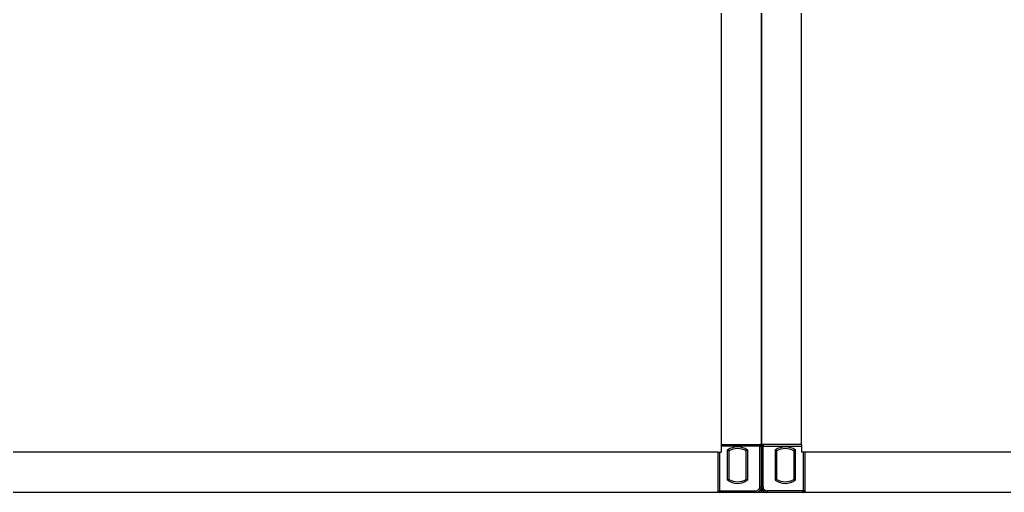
# Model space of a CAD drawing. Header units: millimetres. Extents: x 2448621 to 2484291, y -423869 to -398639.
# Drawn here: x 2481986.2 to 2482096.2, y -401855.4 to -401802.5 of the extents above; entities that cross this region are included whole.
import ezdxf

# ---------------------------------------------------------------- set-up
doc = ezdxf.new("R2010")
doc.units = ezdxf.units.MM
doc.header["$LTSCALE"] = 30

# ---------------------------------------------------------------- blocks, each defined once
blk = doc.blocks.new('KEY PLAN_NEW')
at = {"color": 253}
for p, q in [((-986.862, -1495.504), (-986.862, -1788.384)), ((-980.862, -1788.384), (-980.862, -1495.504)), ((-986.862, -1788.384), (-986.862, -1788.944)), ((-980.862, -1788.384), (-980.862, -1788.944)), ((-987.102, -1788.944), (-1040.622, -1788.944)), ((-987.102, -1788.944), (-986.862, -1788.944)), ((-980.622, -1788.944), (-980.862, -1788.944)), ((-927.102, -1788.944), (-980.622, -1788.944))]:
    blk.add_line(p, q, dxfattribs=at)
at = {"color": 253, "linetype": 'Continuous'}
for p, q in [((-986.862, -1788.384), (-983.862, -1788.384)), ((-983.982, -1788.504), (-986.862, -1788.504)), ((-983.982, -1788.384), (-983.982, -1788.504)), ((-983.982, -1788.504), (-983.862, -1788.504)), ((-983.982, -1791.534), (-983.982, -1788.504)), ((-980.862, -1788.384), (-983.862, -1788.384)), ((-983.742, -1788.504), (-983.862, -1788.504)), ((-983.742, -1788.384), (-983.742, -1788.504)), ((-983.742, -1788.504), (-980.862, -1788.504)), ((-983.742, -1791.534), (-983.742, -1788.504)), ((-987.102, -1788.944), (-987.102, -1791.944)), ((-986.982, -1788.944), (-986.982, -1791.824)), ((-986.397, -1791.045), (-986.397, -1788.782)), ((-986.277, -1788.849), (-986.277, -1790.979)), ((-985.007, -1790.979), (-985.007, -1788.849)), ((-984.887, -1788.782), (-984.887, -1791.045)), ((-982.837, -1788.782), (-982.837, -1791.045)), ((-982.717, -1790.979), (-982.717, -1788.849)), ((-981.447, -1788.849), (-981.447, -1790.979)), ((-981.327, -1791.045), (-981.327, -1788.782)), ((-980.742, -1788.944), (-980.742, -1791.824)), ((-980.622, -1788.944), (-980.622, -1791.944)), ((-983.982, -1791.534), (-983.862, -1791.534)), ((-983.742, -1791.534), (-983.862, -1791.534)), ((-987.102, -1791.824), (-986.982, -1791.824)), ((-986.982, -1791.944), (-986.982, -1791.824)), ((-986.982, -1791.824), (-984.272, -1791.824)), ((-984.272, -1791.824), (-984.272, -1791.944)), ((-983.982, -1791.824), (-983.982, -1791.823)), ((-983.982, -1791.824), (-983.982, -1791.824)), ((-983.742, -1791.824), (-983.742, -1791.823)), ((-983.742, -1791.824), (-983.742, -1791.824)), ((-983.452, -1791.824), (-983.452, -1791.944)), ((-980.742, -1791.824), (-983.452, -1791.824)), ((-980.742, -1791.944), (-980.742, -1791.824)), ((-980.622, -1791.824), (-980.742, -1791.824))]:
    blk.add_line(p, q, dxfattribs=at)
at = {"color": 253}
for points in [[(-1043.862, -1491.944), (-983.862, -1491.944), (-983.862, -1791.944), (-1043.862, -1791.944)], [(-983.862, -1491.944), (-923.862, -1491.944), (-923.862, -1791.944), (-983.862, -1791.944)]]:
    blk.add_lwpolyline(points, close=True, dxfattribs=at)
at = {"color": 253, "linetype": 'Continuous'}
for centre, radius, start, end in [((-985.642, -1789.914), 1.36, 56.27916, 123.72084), ((-985.642, -1789.914), 1.24, 59.1964, 120.8036), ((-983.982, -1788.504), 0.12, 0, 90), ((-983.742, -1788.504), 0.12, 90, 180), ((-982.082, -1789.914), 1.36, 56.27916, 123.72084), ((-982.082, -1789.914), 1.24, 59.1964, 120.8036), ((-985.642, -1789.914), 1.24, 239.1964, 300.8036), ((-982.082, -1789.914), 1.24, 239.1964, 300.8036), ((-985.642, -1789.914), 1.36, 236.27916, 303.72084), ((-984.272, -1791.534), 0.41, 270, 0), ((-984.272, -1791.534), 0.29, 270, 0), ((-983.452, -1791.534), 0.41, 180, 270), ((-983.452, -1791.534), 0.29, 180, 270), ((-982.082, -1789.914), 1.36, 236.27916, 303.72084), ((-986.982, -1791.824), 0.12, 180, 270), ((-980.742, -1791.824), 0.12, 270, 0)]:
    blk.add_arc(centre, radius, start, end, dxfattribs=at)
for points, knots in [([(-986.277, -1788.849), (-986.277, -1788.848, 46), (-986.278, -1788.848, 46), (-986.279, -1788.848, 46), (-986.28, -1788.847, 46), (-986.28, -1788.847, 46), (-986.281, -1788.846, 46), (-986.281, -1788.846, 46), (-986.282, -1788.846, 46), (-986.282, -1788.845, 46), (-986.284, -1788.844, 46), (-986.285, -1788.844, 46), (-986.289, -1788.842, 46), (-986.291, -1788.841, 46), (-986.294, -1788.839, 46), (-986.295, -1788.838, 46), (-986.296, -1788.838, 46), (-986.297, -1788.837, 46), (-986.298, -1788.837, 46), (-986.299, -1788.836, 46), (-986.301, -1788.835, 46), (-986.304, -1788.833, 46), (-986.309, -1788.83, 46), (-986.312, -1788.829, 46), (-986.316, -1788.826, 46), (-986.318, -1788.826, 46), (-986.32, -1788.824, 46), (-986.32, -1788.824, 46), (-986.322, -1788.823, 46), (-986.323, -1788.823, 46), (-986.327, -1788.821, 46), (-986.33, -1788.819, 46), (-986.336, -1788.815, 46), (-986.339, -1788.813, 46), (-986.346, -1788.81, 46), (-986.35, -1788.808, 46), (-986.354, -1788.806, 46), (-986.355, -1788.805, 46), (-986.357, -1788.804, 46), (-986.358, -1788.804, 46), (-986.36, -1788.802, 46), (-986.362, -1788.801, 46), (-986.367, -1788.798, 46), (-986.371, -1788.796, 46), (-986.378, -1788.792, 46), (-986.382, -1788.79, 46), (-986.387, -1788.787, 46), (-986.389, -1788.786, 46), (-986.392, -1788.785, 46), (-986.394, -1788.784, 46), (-986.395, -1788.783, 46), (-986.396, -1788.783, 46), (-986.396, -1788.783, 46), (-986.397, -1788.782, 46)], [0, 0, 0, 0, 0.06206, 0.12459, 0.12459, 0.155854, 0.155854, 0.171487, 0.171487, 0.187119, 0.187119, 0.249648, 0.249648, 0.312178, 0.312178, 0.343442, 0.343442, 0.359075, 0.359075, 0.374707, 0.374707, 0.437236, 0.437236, 0.499766, 0.499766, 0.53103, 0.53103, 0.546663, 0.546663, 0.562295, 0.562295, 0.624824, 0.624824, 0.687353, 0.687353, 0.749883, 0.749883, 0.765515, 0.765515, 0.781147, 0.781147, 0.812412, 0.812412, 0.874941, 0.874941, 0.937471, 0.937471, 0.968735, 0.968735, 0.984368, 0.992184, 0.992184, 1, 1, 1, 1]), ([(-984.887, -1788.782), (-984.887, -1788.783, 46), (-984.888, -1788.783, 46), (-984.889, -1788.783, 46), (-984.89, -1788.784, 46), (-984.891, -1788.785, 46), (-984.894, -1788.786, 46), (-984.896, -1788.787, 46), (-984.902, -1788.79, 46), (-984.905, -1788.792, 46), (-984.913, -1788.796, 46), (-984.916, -1788.798, 46), (-984.922, -1788.801, 46), (-984.923, -1788.802, 46), (-984.926, -1788.804, 46), (-984.927, -1788.804, 46), (-984.929, -1788.805, 46), (-984.93, -1788.806, 46), (-984.934, -1788.808, 46), (-984.937, -1788.81, 46), (-984.944, -1788.813, 46), (-984.947, -1788.815, 46), (-984.954, -1788.819, 46), (-984.957, -1788.821, 46), (-984.961, -1788.823, 46), (-984.962, -1788.823, 46), (-984.963, -1788.824, 46), (-984.964, -1788.824, 46), (-984.966, -1788.826, 46), (-984.967, -1788.826, 46), (-984.972, -1788.829, 46), (-984.974, -1788.83, 46), (-984.98, -1788.833, 46), (-984.982, -1788.835, 46), (-984.985, -1788.836, 46), (-984.986, -1788.837, 46), (-984.987, -1788.837, 46), (-984.987, -1788.838, 46), (-984.989, -1788.838, 46), (-984.99, -1788.839, 46), (-984.993, -1788.841, 46), (-984.995, -1788.842, 46), (-984.998, -1788.844, 46), (-985, -1788.844, 46), (-985.001, -1788.845, 46), (-985.002, -1788.846, 46), (-985.002, -1788.846, 46), (-985.002, -1788.846, 46), (-985.003, -1788.847, 46), (-985.004, -1788.847, 46), (-985.005, -1788.848, 46), (-985.006, -1788.848, 46), (-985.007, -1788.848, 46), (-985.007, -1788.849, 46)], [0, 0, 0, 0, 0.00782, 0.00782, 0.015639, 0.031279, 0.031279, 0.062557, 0.062557, 0.125114, 0.125114, 0.187671, 0.187671, 0.21895, 0.21895, 0.234589, 0.234589, 0.250228, 0.250228, 0.312785, 0.312785, 0.375342, 0.375342, 0.437899, 0.437899, 0.453538, 0.453538, 0.469178, 0.469178, 0.500456, 0.500456, 0.563013, 0.563013, 0.62557, 0.62557, 0.641209, 0.641209, 0.656849, 0.656849, 0.688127, 0.688127, 0.750684, 0.750684, 0.813241, 0.813241, 0.828881, 0.828881, 0.84452, 0.84452, 0.875798, 0.875798, 0.938355, 1, 1, 1, 1]), ([(-982.837, -1788.782), (-982.836, -1788.783, 46), (-982.836, -1788.783, 46), (-982.835, -1788.783, 46), (-982.834, -1788.784, 46), (-982.832, -1788.785, 46), (-982.829, -1788.786, 46), (-982.827, -1788.787, 46), (-982.822, -1788.79, 46), (-982.818, -1788.792, 46), (-982.811, -1788.796, 46), (-982.807, -1788.798, 46), (-982.802, -1788.801, 46), (-982.8, -1788.802, 46), (-982.798, -1788.804, 46), (-982.797, -1788.804, 46), (-982.795, -1788.805, 46), (-982.794, -1788.806, 46), (-982.79, -1788.808, 46), (-982.786, -1788.81, 46), (-982.779, -1788.813, 46), (-982.776, -1788.815, 46), (-982.77, -1788.819, 46), (-982.767, -1788.821, 46), (-982.763, -1788.823, 46), (-982.762, -1788.823, 46), (-982.76, -1788.824, 46), (-982.76, -1788.824, 46), (-982.758, -1788.826, 46), (-982.756, -1788.826, 46), (-982.752, -1788.829, 46), (-982.749, -1788.83, 46), (-982.744, -1788.833, 46), (-982.741, -1788.835, 46), (-982.739, -1788.836, 46), (-982.738, -1788.837, 46), (-982.737, -1788.837, 46), (-982.736, -1788.838, 46), (-982.735, -1788.838, 46), (-982.734, -1788.839, 46), (-982.731, -1788.841, 46), (-982.729, -1788.842, 46), (-982.725, -1788.844, 46), (-982.724, -1788.844, 46), (-982.722, -1788.845, 46), (-982.722, -1788.846, 46), (-982.721, -1788.846, 46), (-982.721, -1788.846, 46), (-982.72, -1788.847, 46), (-982.72, -1788.847, 46), (-982.719, -1788.848, 46), (-982.718, -1788.848, 46), (-982.717, -1788.848, 46), (-982.717, -1788.849, 46)], [0, 0, 0, 0, 0.00782, 0.00782, 0.015639, 0.031279, 0.031279, 0.062557, 0.062557, 0.125114, 0.125114, 0.187671, 0.187671, 0.21895, 0.21895, 0.234589, 0.234589, 0.250228, 0.250228, 0.312785, 0.312785, 0.375342, 0.375342, 0.437899, 0.437899, 0.453538, 0.453538, 0.469178, 0.469178, 0.500456, 0.500456, 0.563013, 0.563013, 0.62557, 0.62557, 0.641209, 0.641209, 0.656849, 0.656849, 0.688127, 0.688127, 0.750684, 0.750684, 0.813241, 0.813241, 0.828881, 0.828881, 0.84452, 0.84452, 0.875798, 0.875798, 0.938355, 1, 1, 1, 1]), ([(-981.447, -1788.849), (-981.447, -1788.848, 46), (-981.446, -1788.848, 46), (-981.445, -1788.848, 46), (-981.444, -1788.847, 46), (-981.443, -1788.847, 46), (-981.442, -1788.846, 46), (-981.442, -1788.846, 46), (-981.442, -1788.846, 46), (-981.441, -1788.845, 46), (-981.44, -1788.844, 46), (-981.438, -1788.844, 46), (-981.435, -1788.842, 46), (-981.433, -1788.841, 46), (-981.43, -1788.839, 46), (-981.429, -1788.838, 46), (-981.427, -1788.838, 46), (-981.427, -1788.837, 46), (-981.426, -1788.837, 46), (-981.425, -1788.836, 46), (-981.422, -1788.835, 46), (-981.42, -1788.833, 46), (-981.414, -1788.83, 46), (-981.412, -1788.829, 46), (-981.407, -1788.826, 46), (-981.406, -1788.826, 46), (-981.404, -1788.824, 46), (-981.403, -1788.824, 46), (-981.402, -1788.823, 46), (-981.401, -1788.823, 46), (-981.397, -1788.821, 46), (-981.394, -1788.819, 46), (-981.387, -1788.815, 46), (-981.384, -1788.813, 46), (-981.377, -1788.81, 46), (-981.374, -1788.808, 46), (-981.37, -1788.806, 46), (-981.369, -1788.805, 46), (-981.367, -1788.804, 46), (-981.366, -1788.804, 46), (-981.363, -1788.802, 46), (-981.362, -1788.801, 46), (-981.356, -1788.798, 46), (-981.353, -1788.796, 46), (-981.345, -1788.792, 46), (-981.342, -1788.79, 46), (-981.336, -1788.787, 46), (-981.334, -1788.786, 46), (-981.331, -1788.785, 46), (-981.33, -1788.784, 46), (-981.329, -1788.783, 46), (-981.328, -1788.783, 46), (-981.327, -1788.783, 46), (-981.327, -1788.782, 46)], [0, 0, 0, 0, 0.06206, 0.12459, 0.12459, 0.155854, 0.155854, 0.171487, 0.171487, 0.187119, 0.187119, 0.249648, 0.249648, 0.312178, 0.312178, 0.343442, 0.343442, 0.359075, 0.359075, 0.374707, 0.374707, 0.437236, 0.437236, 0.499766, 0.499766, 0.53103, 0.53103, 0.546663, 0.546663, 0.562295, 0.562295, 0.624824, 0.624824, 0.687353, 0.687353, 0.749883, 0.749883, 0.765515, 0.765515, 0.781147, 0.781147, 0.812412, 0.812412, 0.874941, 0.874941, 0.937471, 0.937471, 0.968735, 0.968735, 0.984368, 0.992184, 0.992184, 1, 1, 1, 1]), ([(-986.277, -1790.979), (-986.277, -1790.979, 46), (-986.278, -1790.979, 46), (-986.279, -1790.98, 46), (-986.28, -1790.98, 46), (-986.28, -1790.981, 46), (-986.281, -1790.981, 46), (-986.281, -1790.981, 46), (-986.282, -1790.982, 46), (-986.282, -1790.982, 46), (-986.284, -1790.983, 46), (-986.285, -1790.984, 46), (-986.289, -1790.985, 46), (-986.291, -1790.986, 46), (-986.294, -1790.988, 46), (-986.295, -1790.989, 46), (-986.296, -1790.99, 46), (-986.297, -1790.99, 46), (-986.298, -1790.991, 46), (-986.299, -1790.991, 46), (-986.301, -1790.993, 46), (-986.304, -1790.994, 46), (-986.309, -1790.997, 46), (-986.312, -1790.998, 46), (-986.316, -1791.001, 46), (-986.318, -1791.002, 46), (-986.32, -1791.003, 46), (-986.32, -1791.003, 46), (-986.322, -1791.004, 46), (-986.323, -1791.004, 46), (-986.327, -1791.007, 46), (-986.33, -1791.008, 46), (-986.336, -1791.012, 46), (-986.339, -1791.014, 46), (-986.346, -1791.017, 46), (-986.35, -1791.019, 46), (-986.354, -1791.022, 46), (-986.355, -1791.022, 46), (-986.357, -1791.023, 46), (-986.358, -1791.024, 46), (-986.36, -1791.025, 46), (-986.362, -1791.026, 46), (-986.367, -1791.029, 46), (-986.371, -1791.031, 46), (-986.378, -1791.035, 46), (-986.382, -1791.037, 46), (-986.387, -1791.04, 46), (-986.389, -1791.041, 46), (-986.392, -1791.042, 46), (-986.394, -1791.043, 46), (-986.395, -1791.044, 46), (-986.396, -1791.044, 46), (-986.396, -1791.045, 46), (-986.397, -1791.045, 46)], [0, 0, 0, 0, 0.06206, 0.12459, 0.12459, 0.155854, 0.155854, 0.171487, 0.171487, 0.187119, 0.187119, 0.249648, 0.249648, 0.312178, 0.312178, 0.343442, 0.343442, 0.359075, 0.359075, 0.374707, 0.374707, 0.437236, 0.437236, 0.499766, 0.499766, 0.53103, 0.53103, 0.546663, 0.546663, 0.562295, 0.562295, 0.624824, 0.624824, 0.687353, 0.687353, 0.749883, 0.749883, 0.765515, 0.765515, 0.781147, 0.781147, 0.812412, 0.812412, 0.874941, 0.874941, 0.937471, 0.937471, 0.968735, 0.968735, 0.984368, 0.992184, 0.992184, 1, 1, 1, 1]), ([(-984.887, -1791.045), (-984.887, -1791.045, 46), (-984.888, -1791.044, 46), (-984.889, -1791.044, 46), (-984.89, -1791.043, 46), (-984.891, -1791.042, 46), (-984.894, -1791.041, 46), (-984.896, -1791.04, 46), (-984.902, -1791.037, 46), (-984.905, -1791.035, 46), (-984.913, -1791.031, 46), (-984.916, -1791.029, 46), (-984.922, -1791.026, 46), (-984.923, -1791.025, 46), (-984.926, -1791.024, 46), (-984.927, -1791.023, 46), (-984.929, -1791.022, 46), (-984.93, -1791.022, 46), (-984.934, -1791.019, 46), (-984.937, -1791.017, 46), (-984.944, -1791.014, 46), (-984.947, -1791.012, 46), (-984.954, -1791.008, 46), (-984.957, -1791.007, 46), (-984.961, -1791.004, 46), (-984.962, -1791.004, 46), (-984.963, -1791.003, 46), (-984.964, -1791.003, 46), (-984.966, -1791.002, 46), (-984.967, -1791.001, 46), (-984.972, -1790.998, 46), (-984.974, -1790.997, 46), (-984.98, -1790.994, 46), (-984.982, -1790.993, 46), (-984.985, -1790.991, 46), (-984.986, -1790.991, 46), (-984.987, -1790.99, 46), (-984.987, -1790.99, 46), (-984.989, -1790.989, 46), (-984.99, -1790.988, 46), (-984.993, -1790.986, 46), (-984.995, -1790.985, 46), (-984.998, -1790.984, 46), (-985, -1790.983, 46), (-985.001, -1790.982, 46), (-985.002, -1790.982, 46), (-985.002, -1790.981, 46), (-985.002, -1790.981, 46), (-985.003, -1790.981, 46), (-985.004, -1790.98, 46), (-985.005, -1790.98, 46), (-985.006, -1790.979, 46), (-985.007, -1790.979, 46), (-985.007, -1790.979, 46)], [0, 0, 0, 0, 0.00782, 0.00782, 0.015639, 0.031279, 0.031279, 0.062557, 0.062557, 0.125114, 0.125114, 0.187671, 0.187671, 0.21895, 0.21895, 0.234589, 0.234589, 0.250228, 0.250228, 0.312785, 0.312785, 0.375342, 0.375342, 0.437899, 0.437899, 0.453538, 0.453538, 0.469178, 0.469178, 0.500456, 0.500456, 0.563013, 0.563013, 0.62557, 0.62557, 0.641209, 0.641209, 0.656849, 0.656849, 0.688127, 0.688127, 0.750684, 0.750684, 0.813241, 0.813241, 0.828881, 0.828881, 0.84452, 0.84452, 0.875798, 0.875798, 0.938355, 1, 1, 1, 1]), ([(-982.837, -1791.045), (-982.836, -1791.045, 46), (-982.836, -1791.044, 46), (-982.835, -1791.044, 46), (-982.834, -1791.043, 46), (-982.832, -1791.042, 46), (-982.829, -1791.041, 46), (-982.827, -1791.04, 46), (-982.822, -1791.037, 46), (-982.818, -1791.035, 46), (-982.811, -1791.031, 46), (-982.807, -1791.029, 46), (-982.802, -1791.026, 46), (-982.8, -1791.025, 46), (-982.798, -1791.024, 46), (-982.797, -1791.023, 46), (-982.795, -1791.022, 46), (-982.794, -1791.022, 46), (-982.79, -1791.019, 46), (-982.786, -1791.017, 46), (-982.779, -1791.014, 46), (-982.776, -1791.012, 46), (-982.77, -1791.008, 46), (-982.767, -1791.007, 46), (-982.763, -1791.004, 46), (-982.762, -1791.004, 46), (-982.76, -1791.003, 46), (-982.76, -1791.003, 46), (-982.758, -1791.002, 46), (-982.756, -1791.001, 46), (-982.752, -1790.998, 46), (-982.749, -1790.997, 46), (-982.744, -1790.994, 46), (-982.741, -1790.993, 46), (-982.739, -1790.991, 46), (-982.738, -1790.991, 46), (-982.737, -1790.99, 46), (-982.736, -1790.99, 46), (-982.735, -1790.989, 46), (-982.734, -1790.988, 46), (-982.731, -1790.986, 46), (-982.729, -1790.985, 46), (-982.725, -1790.984, 46), (-982.724, -1790.983, 46), (-982.722, -1790.982, 46), (-982.722, -1790.982, 46), (-982.721, -1790.981, 46), (-982.721, -1790.981, 46), (-982.72, -1790.981, 46), (-982.72, -1790.98, 46), (-982.719, -1790.98, 46), (-982.718, -1790.979, 46), (-982.717, -1790.979, 46), (-982.717, -1790.979, 46)], [0, 0, 0, 0, 0.00782, 0.00782, 0.015639, 0.031279, 0.031279, 0.062557, 0.062557, 0.125114, 0.125114, 0.187671, 0.187671, 0.21895, 0.21895, 0.234589, 0.234589, 0.250228, 0.250228, 0.312785, 0.312785, 0.375342, 0.375342, 0.437899, 0.437899, 0.453538, 0.453538, 0.469178, 0.469178, 0.500456, 0.500456, 0.563013, 0.563013, 0.62557, 0.62557, 0.641209, 0.641209, 0.656849, 0.656849, 0.688127, 0.688127, 0.750684, 0.750684, 0.813241, 0.813241, 0.828881, 0.828881, 0.84452, 0.84452, 0.875798, 0.875798, 0.938355, 1, 1, 1, 1]), ([(-981.447, -1790.979), (-981.447, -1790.979, 46), (-981.446, -1790.979, 46), (-981.445, -1790.98, 46), (-981.444, -1790.98, 46), (-981.443, -1790.981, 46), (-981.442, -1790.981, 46), (-981.442, -1790.981, 46), (-981.442, -1790.982, 46), (-981.441, -1790.982, 46), (-981.44, -1790.983, 46), (-981.438, -1790.984, 46), (-981.435, -1790.985, 46), (-981.433, -1790.986, 46), (-981.43, -1790.988, 46), (-981.429, -1790.989, 46), (-981.427, -1790.99, 46), (-981.427, -1790.99, 46), (-981.426, -1790.991, 46), (-981.425, -1790.991, 46), (-981.422, -1790.993, 46), (-981.42, -1790.994, 46), (-981.414, -1790.997, 46), (-981.412, -1790.998, 46), (-981.407, -1791.001, 46), (-981.406, -1791.002, 46), (-981.404, -1791.003, 46), (-981.403, -1791.003, 46), (-981.402, -1791.004, 46), (-981.401, -1791.004, 46), (-981.397, -1791.007, 46), (-981.394, -1791.008, 46), (-981.387, -1791.012, 46), (-981.384, -1791.014, 46), (-981.377, -1791.017, 46), (-981.374, -1791.019, 46), (-981.37, -1791.022, 46), (-981.369, -1791.022, 46), (-981.367, -1791.023, 46), (-981.366, -1791.024, 46), (-981.363, -1791.025, 46), (-981.362, -1791.026, 46), (-981.356, -1791.029, 46), (-981.353, -1791.031, 46), (-981.345, -1791.035, 46), (-981.342, -1791.037, 46), (-981.336, -1791.04, 46), (-981.334, -1791.041, 46), (-981.331, -1791.042, 46), (-981.33, -1791.043, 46), (-981.329, -1791.044, 46), (-981.328, -1791.044, 46), (-981.327, -1791.045, 46), (-981.327, -1791.045, 46)], [0, 0, 0, 0, 0.06206, 0.12459, 0.12459, 0.155854, 0.155854, 0.171487, 0.171487, 0.187119, 0.187119, 0.249648, 0.249648, 0.312178, 0.312178, 0.343442, 0.343442, 0.359075, 0.359075, 0.374707, 0.374707, 0.437236, 0.437236, 0.499766, 0.499766, 0.53103, 0.53103, 0.546663, 0.546663, 0.562295, 0.562295, 0.624824, 0.624824, 0.687353, 0.687353, 0.749883, 0.749883, 0.765515, 0.765515, 0.781147, 0.781147, 0.812412, 0.812412, 0.874941, 0.874941, 0.937471, 0.937471, 0.968735, 0.968735, 0.984368, 0.992184, 0.992184, 1, 1, 1, 1])]:
    blk.add_open_spline(points, degree=3, knots=knots, dxfattribs=at)

msp = doc.modelspace()

# ---------------------------------------------------------------- block references
at = {"xscale": 1.5, "yscale": 1.5, "zscale": 1.5}
msp.add_blockref('KEY PLAN_NEW', (2483544.88, -399167.45), dxfattribs=at)

doc.saveas('drawing.dxf')
